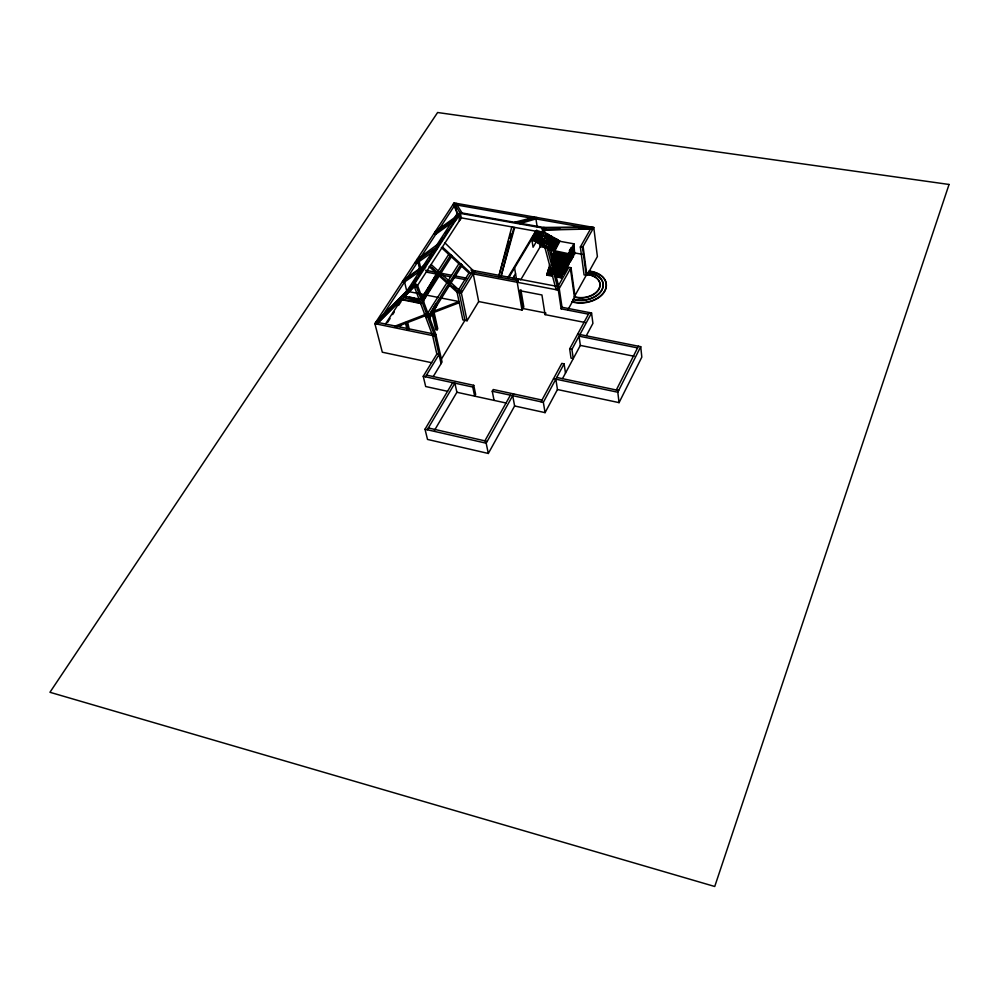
<?xml version="1.0" encoding="UTF-8"?>
<svg xmlns="http://www.w3.org/2000/svg" width="999" height="999" viewBox="0 0 999 999"><rect width="100%" height="100%" fill="white"/><g stroke="black" fill="none" stroke-linecap="round" stroke-linejoin="round"><path stroke-width="1.5" d="M456.056 203.297L462.038 212.962L460.252 213.374L456.356 217.57L459.927 212.587L545.741 227.809L542.981 232.467L461.213 217.857L416.521 287.075L434.802 336.039L441.071 363.648M414.198 301.149L401.398 299.625L420.629 303.471L420.691 302.685L413.748 302.098L414.198 301.149L420.691 302.685L418.893 302.56M447.627 391.321L425.686 386.526L423.239 376.311L436.825 354.083L432.617 335.589L414.348 286.651L414.96 283.254L460.252 213.374L454.033 202.947L374.875 323.651L382.317 352.21L431.68 362.724M511.788 226.898L498.576 276.985L508.791 241.009M513.948 227.273L500.749 277.397L514.585 227.909M509.602 238.012L510.814 233.516M429.32 317.457L429.732 318.094L436.775 305.594L435.976 303.946L429.732 318.094L428.421 317.557M555.831 379.17L557.467 389.523L619.068 402.634L641.82 357.118L640.721 346.678L577.672 334.091M619.068 402.634L617.794 392.232L640.721 346.678M616.321 389.985L638.411 346.216M562.587 378.509L580.344 345.404L579.033 336.163L637.562 347.889M512.699 395.679L514.622 405.969L545.079 412.637L557.467 389.523M586.425 335.502L592.919 323.389L591.545 312.999L562.025 307.267L559.24 288.536L544.393 230.082L541.745 227.847L460.252 213.374L458.341 214.76L453.096 204.358M541.021 401.81L561.813 363.386L564.085 363.861L565.496 373.077M591.545 312.999L571.915 349.363L573.276 358.579L571.016 358.117L569.655 348.901L589.323 312.575M545.079 412.637L543.331 402.31L564.085 363.861M423.676 301.86L422.889 299.762L437.162 273.576L432.604 268.294M593.206 274.113A20.355 13.649 -7.9 0 0 587.986 273.052L589.148 271.428A23.439 15.722 -7.9 0 1 604.757 291.258A23.439 15.722 -7.9 0 1 572.24 301.96L574.425 297.065L570.429 268.731M589.897 275.15A17.27 11.576 -7.9 0 0 586.825 274.675L587.936 272.665A20.355 13.636 -7.9 0 1 601.773 289.91A20.355 13.636 -7.9 0 1 573.276 299.126M452.659 382.679L425.012 429.233L427.522 439.435L488.324 453.459L514.622 405.969M567.907 309.79L573.713 299.3M586.937 275.412L597.39 256.556L593.768 227.46L454.033 202.947M488.324 453.459L486.176 443.206L513.661 393.943M588.448 314.161L561.138 308.841L562.025 307.267M484.865 440.859L510.414 395.179M435.976 303.946L429.058 316.271L428.134 316.396L461.014 264.161L462.162 265.197L430.157 316.146M557.904 286.538L568.806 267.295L571.016 267.707L558.341 290.122L561.138 308.841M544.393 230.082L592.931 228.946L590.771 228.559L580.344 246.965L584.065 274.9L586.213 275.299L582.517 247.352L593.768 227.46L541.745 227.847L558.341 290.122L468.981 273.064L461.138 265.834M585.227 322.527L545.067 314.623L545.953 313.049M555.444 276.748L561.126 277.822L563.161 272.14L563.399 273.813L561.263 273.451M563.399 273.813L563.923 267.282L564.535 271.803L563.124 271.541M564.535 271.803L565.109 265.846M562.799 269.305L565.671 269.817L566.233 268.818L566.083 262.712M565.384 267.57L566.795 267.832L567.357 266.833L567.045 259.565M566.508 265.559L567.919 265.834L568.481 264.835L568.019 256.431L569.043 263.848L567.632 263.586M569.043 263.848L568.406 254.283M568.768 261.613L570.179 261.875L570.741 260.876L569.617 252.822M569.892 259.64L571.303 259.89L571.865 258.916L570.741 250.849L569.33 250.587M571.016 257.667L572.427 257.929L572.976 256.943L572.427 247.902L573.538 255.969L572.127 255.707M573.538 255.969L573.538 245.941L574.65 253.996L573.239 253.746M574.65 253.996L573.95 243.831L559.84 241.296L552.622 255.22L566.883 258.391L567.782 254.658L573.95 243.831M557.017 288.112L556.118 289.698L540.796 232.068M423.426 300.687L438.686 273.863L450.861 254.782L452.01 255.844L423.426 300.687L439.685 272.315L431.118 264.473M561.126 277.822L566.883 258.391M568.481 254.795L571.303 249.862M494.068 400.387L492.245 391.246L493.231 389.523L541.97 400.05M436.75 273.251L423.576 296.204L426.024 292.245M552.609 276.211L546.928 275.137L548.089 273.139M551.648 268.856L548.813 268.331L549.7 264.61M552.085 272.265L547.827 271.466L549.962 266.333M550.037 266.908L549.55 268.481M546.928 275.137L548.975 269.48M548.488 271.041L549.063 270.042M565.909 261.538L551.735 258.916L553.846 253.821L553.359 255.382M473.251 273.888L478.696 301.548L522.002 310.077L523.813 306.955L520.854 289.685M565.422 263.099L551.248 260.489L552.872 256.943L552.397 258.516M551.073 248.838L556.78 239.061L555.369 238.798L549.662 248.576L551.161 249.413L556.78 239.061M553.471 246.903L554.895 244.455M473.738 385.314L475.649 394.443L474.662 396.153L472.739 387.025L473.738 385.314L426.461 375.1M558.266 239.885L552.659 250.25L558.266 239.885L556.855 239.635M548.101 244.468L552.385 237.15L553.796 237.4L548.076 247.165L549.575 248.002L555.282 238.224L553.883 237.974L548.164 247.752M558.354 240.509L559.765 240.759L554.07 250.512L554.32 252.272M547.227 241.845L550.811 235.739L549.413 235.489L546.54 240.359M546.603 243.644L550.811 235.739M548.014 243.893L552.31 236.563L550.899 236.313M550.424 241.983L551.848 239.548M549.063 247.69L554.058 239.148M520.666 279.907L540.272 246.666L539.797 243.631M543.606 241.97L542.17 244.405L544.243 240.172M545.679 237.737L547.839 234.078L546.428 233.828L544.992 236.263M545.766 238.311L547.839 234.078M434.428 430.457L456.893 392.27L454.882 383.154L427.272 429.745M546.453 239.785L549.325 234.902L547.927 234.653M545.104 242.807L543.668 245.242L537.862 243.069M542.057 237.874L539.173 242.745L542.694 236.076M519.055 279.158L517.207 282.267L522.002 310.077M543.556 238.699L540.671 243.581L542.744 239.335M544.905 235.689L546.341 233.242L543.456 232.168M541.233 232.555L536.176 241.071L541.146 231.968M541.283 235.814L537.674 241.908L541.92 234.016M538.586 241.858L540.022 239.423M542.245 239.036L539.448 244.48L545.079 245.504M427.609 289.585L437.162 273.576L438.686 273.863L422.889 299.762M538.261 230.894L533.179 239.41L537.437 231.531M539.747 231.718L534.677 240.235L539.66 231.144M535.589 240.185L539.21 234.116M512.649 278.659L515.559 273.763M536.675 241.184L533.066 247.24L531.593 237.987M508.066 277.335L535.951 230.694M536.763 230.057L531.68 238.574L533.091 238.823M508.279 278.484L531.768 239.148L534.59 239.66M535.539 236.925L536.987 234.503M537.187 226.935L535.939 218.918L536.813 217.47L516.77 222.677M440.709 360.214L464.947 320.304L459.228 292.657L450.137 284.34M433.291 376.486L442.058 362L435.826 334.39L417.545 285.477L414.96 283.254L413.049 284.603L375.936 322.04L433.628 333.941M449.113 284.965L457.067 292.232L462.824 319.88L467.07 320.741L478.696 301.548M425.437 376.785L438.998 354.545L436.825 354.083M432.167 313.836L435.701 329.533L437.112 329.82L437.762 328.771L433.928 311.638M435.826 334.39L434.802 336.039L374.875 323.651L414.96 283.254L416.521 287.075L412.013 286.189L459.927 212.587L458.341 214.76M467.07 320.741L461.376 293.082L475.149 270.816M458.042 290.672L468.981 273.064M435.701 329.533L436.351 328.484M459.228 292.657L473.014 270.404L445.017 242.957M426.76 314.673L446.828 282.867L448.976 283.291L439.847 274.925L439.685 272.315L437.525 271.903M447.814 281.306L458.878 263.748L461.026 264.148M438.324 270.654L448.726 254.383L450.861 254.782M421.615 297.877L437.162 273.576L429.108 266.608M408.191 328.559L406.805 322.864L407.492 321.79L409.203 328.908M428.646 288.674L430.294 286.101M400.087 326.636L401.748 324.038M385.552 323.888L401.685 299.063M405.082 293.831L419.992 270.879M422.652 266.795L433.529 250.05M436.051 246.179L451.96 221.691M454.47 217.832L456.98 213.961L455.669 207.355M387.55 322.415L390.085 318.506M392.632 314.585L394.33 311.963M398.564 305.432L401.111 301.523M413.648 282.205L416.133 278.384M418.606 274.575L420.254 272.028M424.575 265.372L427.085 261.501M429.595 257.642L431.268 255.057M439.635 242.17L442.145 238.311M445.492 233.154L447.165 230.582M455.532 217.695L457.205 215.11M419.767 268.494L418.768 270.042L421.016 270.467M405.594 280.419L377.023 324.088L414.348 286.651M407.205 277.959L416.908 263.137L436.588 249.201M419.73 258.828L435.789 234.266L456.655 219.256M438.149 230.669L455.132 204.708M461.388 217.894L459.44 220.604L458.753 215.684L461.388 217.894L460.252 213.374M409.665 297.165L408.703 298.264L411.014 297.427M378.072 322.477L401.698 298.776M414.273 286.164L403.321 297.714L419.68 300.974L420.629 303.471M416.795 259.728L440.584 242.133M435.239 231.593L458.504 214.785M456.993 217.108L433.728 233.891L435.789 234.266M437.974 246.166L414.822 262.737L416.908 263.137M403.496 280.007L426.648 263.624M425.649 265.172L402.485 281.556L404.583 281.968L425.649 267.233M409.378 277.772L413.174 275.112M419.493 270.692L422.015 268.931M412.325 298.626L413.686 297.952L414.672 298.851L419.205 299.051L404.358 296.104L406.531 297.19M395.005 326.136L425.549 314.398M431.368 312.163L459.003 301.548L441.096 298.014M395.229 327.31L426.298 315.372M430.482 313.761L459.253 302.709M427.135 317.02L425.836 317.445L425.949 315.946L424.475 313.786M519.792 223.626L535.939 218.918M523.538 221.541L527.947 220.255M514.61 222.29L534.702 217.108L533.828 218.544L583.154 227.223M543.718 229.658L560.414 229.27M578.621 228.846L590.771 228.559M543.556 227.422L591.595 227.085M414.672 298.851L420.666 299.425M456.655 204.982L532.317 218.282M580.344 246.965L582.517 247.352M531.868 239.735L536.088 240.497M531.955 240.309L537.587 241.333M539.085 242.158L533.366 240.572M540.584 242.994L534.865 241.396M570.441 248.626L571.865 248.888M542.082 243.831L536.363 242.233M545.167 246.079L540.859 244.73M540.272 246.666L546.366 247.777M575.199 253.022L582.542 254.358M548.339 248.901L552.572 249.675M548.426 249.475L554.17 251.086M569.055 253.808L549.837 249.738M553.608 252.073L567.782 254.658M553.683 252.672L567.844 255.257M571.565 256.693L572.976 256.943M553.109 253.659L567.282 256.243M553.196 254.233L567.37 256.818M552.622 255.22L566.795 257.817M570.454 258.654L571.865 258.916M552.135 256.78L566.308 259.39M552.222 257.355L566.396 259.965M569.33 260.627L570.741 260.876M551.648 258.341L565.834 260.951M551.161 259.915L565.347 262.525M552.085 261.738L564.86 264.098M552.172 262.312L564.934 264.673M551.598 263.311L564.373 265.672M553.109 264.148L564.46 266.246M552.534 265.147L563.886 267.245M552.622 265.709L563.973 267.819M553.471 266.97L563.399 268.818M553.546 267.545L563.486 269.393M563.773 266.159L565.184 266.421M548.713 267.757L551.56 268.281M554.395 268.806L565.109 270.804M554.482 269.38L562.999 270.966M548.226 269.318L551.073 269.855M553.908 270.379L562.425 271.978M548.314 269.892L563.973 272.814M547.739 270.891L561.938 273.551M554.932 272.789L562.025 274.126M547.252 272.465L561.45 275.125M547.34 273.039L561.538 275.736M546.765 274.038L552.447 275.125M555.282 275.662L560.976 276.748M470.879 270.005L499.512 275.437M501.673 275.849L556.418 286.251M472.065 271.94L518.131 280.707M425.537 270.254L437.712 272.59M440.759 273.177L451.411 275.225M454.458 275.811L466.633 278.147M426.086 272.053L436.75 274.113M441.321 274.987L450.449 276.748M453.496 277.335L465.684 279.683M518.618 290.472L541.933 294.967L545.067 314.623M462.35 291.508L460.202 291.084L451.123 282.779M457.067 292.232L461.376 293.082M544.517 312.762L522.902 308.516L519.805 290.422M408.266 291.521L438.111 297.415M431.843 312.4L433.266 312.687L437.112 329.82M580.344 345.404L634.09 356.268M569.655 348.901L571.915 349.363M406.805 322.864L405.394 322.565L407.117 329.682M556.755 377.46L618.668 390.484M553.533 378.683L617.794 392.232M423.239 376.311L472.739 387.025M492.245 391.246L543.331 402.31M456.893 392.27L506.118 403.022M428.334 427.959L487.187 441.383M425.012 429.233L486.176 443.206M440.846 273.376L449.962 281.73M453.509 286.513L455.769 288.586M430.119 266.021L438.686 273.863M438.836 275.562L446.828 282.867M442.407 246.99L471.116 273.476M448.726 254.383L449.875 255.444L441.333 247.565M450.999 256.481L458.878 263.748M404.583 281.968L407.055 292.37M419.18 261.438L420.966 269.38M417.894 261.626L419.692 269.555M513.923 276.236L514.423 279.096M514.56 267.982L516.545 279.495M542.357 245.567L545.442 247.814M551.336 250.574L552.484 258.217M569.892 249.613L571.303 259.89M568.955 252.922L570.179 261.875M571.016 267.707L574.937 295.654M566.87 258.117L567.919 265.834M565.909 261.301L566.795 267.832M564.947 264.535L565.671 269.817M571.003 247.652L572.427 257.929M583.091 246.353L586.825 274.675M589.098 271.054A23.439 15.722 -7.9 0 1 604.707 290.871A23.439 15.722 -7.9 0 1 572.19 301.573M594.393 274.525A20.355 13.649 -7.9 0 1 600.249 292.557A20.355 13.649 -7.9 0 1 573.326 299.5M598.051 279.683A17.27 11.576 -7.9 0 1 594.88 293.731A17.27 11.576 -7.9 0 1 574.425 297.065M591.346 275.524A17.27 11.576 -7.9 0 1 597.227 278.808M949.05 184.465L714.735 886.488L49.95 692.282L437.612 112.512L949.05 184.465M586.775 274.288L574.363 296.678A17.27 11.576 -7.9 0 0 598.838 288.948A17.27 11.576 -7.9 0 0 586.775 274.288"/></g></svg>
